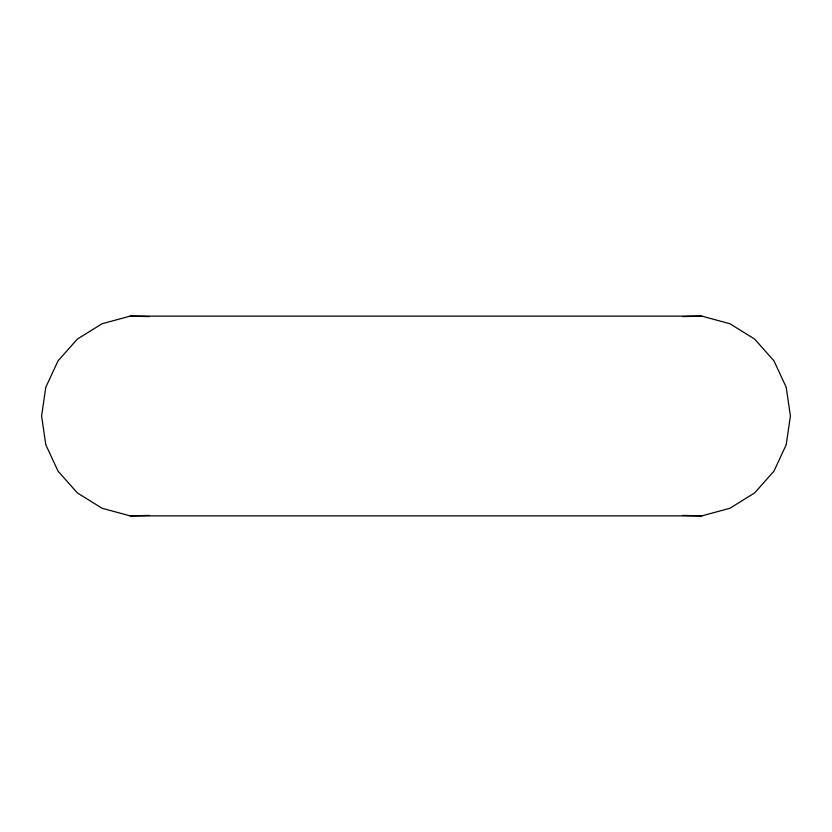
<?xml version="1.0" encoding="UTF-8"?>
<svg xmlns="http://www.w3.org/2000/svg" width="832" height="832" viewBox="0 0 832 832"><rect width="100%" height="100%" fill="white"/><g stroke="black" fill="none" stroke-linecap="round" stroke-linejoin="round"><path stroke-width="1.25" d="M130.146 316.118L102.076 323.742L77.366 339.082L58.063 360.849L45.802 387.223L41.6 416L45.802 444.777L58.063 471.151L77.366 492.918L102.076 508.258L130.146 515.882L701.854 515.882L729.924 508.258L754.634 492.918L773.937 471.151L786.198 444.777L790.4 416L786.198 387.223L773.937 360.849L754.634 339.082L729.924 323.742L701.854 316.118L130.146 316.118L149.105 316.586M682.895 316.586L701.854 316.118M130.146 515.882L149.105 515.414M682.895 515.414L701.854 515.882"/></g></svg>
